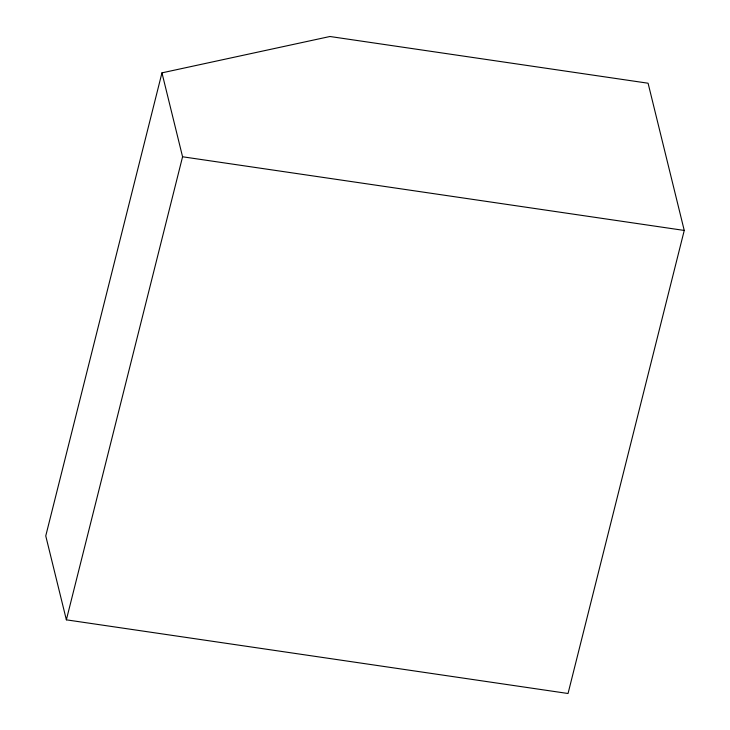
<?xml version="1.0" encoding="UTF-8"?>
<svg xmlns="http://www.w3.org/2000/svg" width="730" height="730" viewBox="0 0 730 730"><rect width="100%" height="100%" fill="white"/><g stroke="black" fill="none" stroke-linecap="round" stroke-linejoin="round"><path stroke-width="1.09" d="M161.96 72.854L45.753 535.911L66.366 619.834L568.04 693.5L684.247 230.443L648.085 83.22L329.951 36.5L161.96 72.854L182.573 156.777L66.366 619.834M182.573 156.777L684.247 230.443"/></g></svg>
